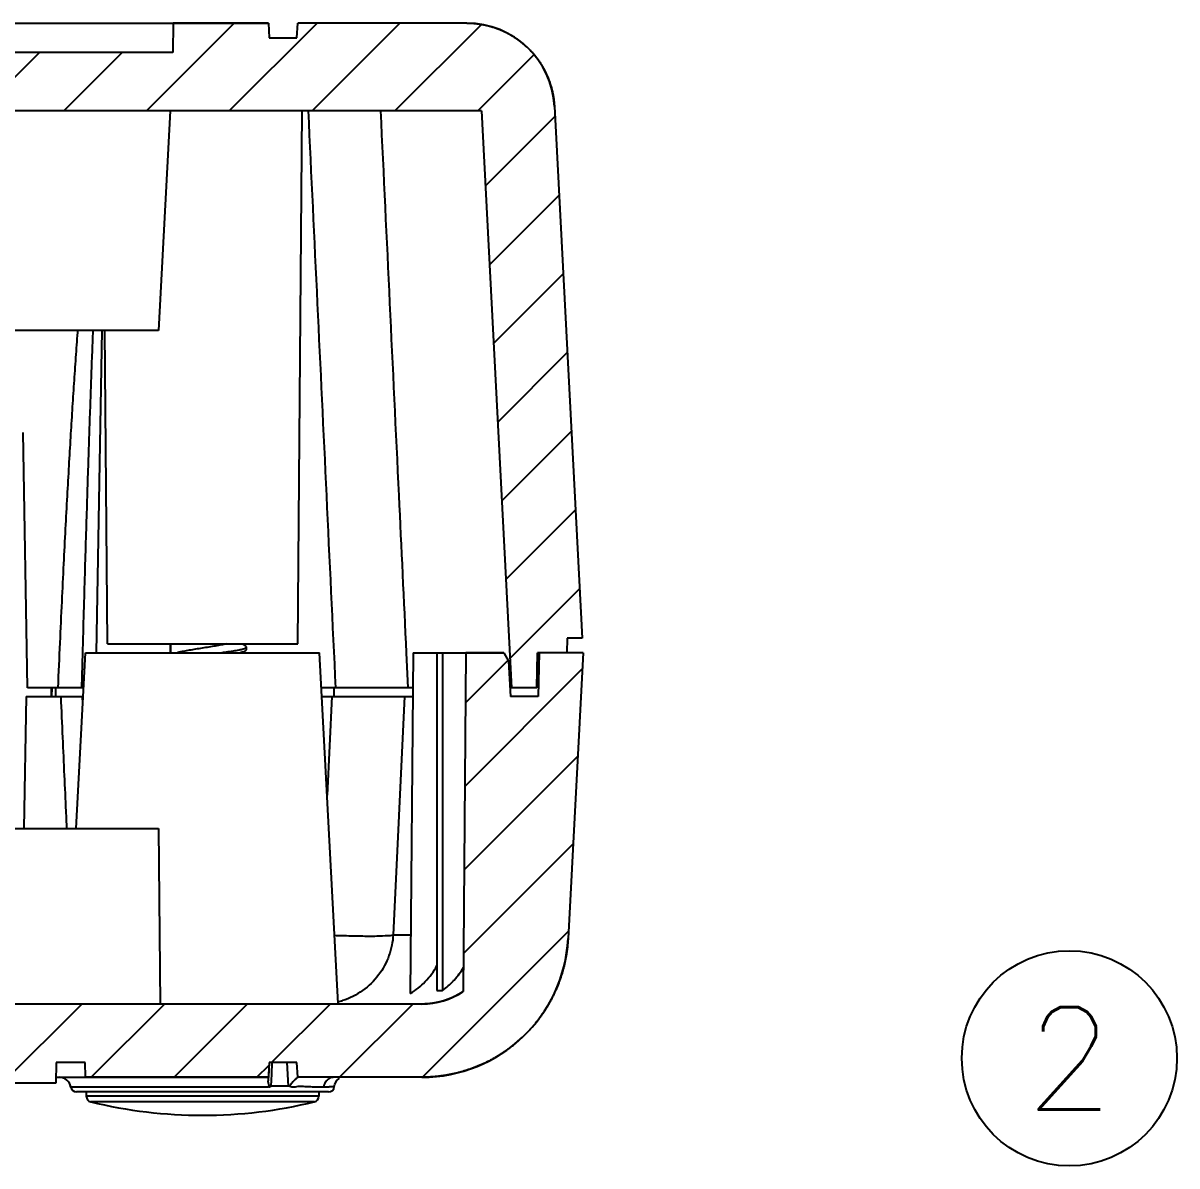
# Model space of a CAD drawing. Header units: millimetres. Extents: x 4625 to 5204, y 1432 to 1835.
# Drawn here: x 4749.71 to 4789.13, y 1523.35 to 1562.38 of the extents above; entities that cross this region are included whole.
import ezdxf
from ezdxf.enums import TextEntityAlignment as Align

# ---------------------------------------------------------------- set-up
doc = ezdxf.new("R2010")
doc.units = ezdxf.units.MM
doc.styles.add('TXT', font='txt.shx', dxfattribs={"bigfont": 'gbcbig.shx'})
pattern_1 = [(45, (3879.0956, 1244.5771), (-1.4142136, 1.4142136), [])]

msp = doc.modelspace()

# ---------------------------------------------------------------- hatches: boundary and pattern name
at = {"linetype": 'Continuous'}
h = msp.add_hatch(dxfattribs=at)
h.set_pattern_fill('DEFAULT__2', color=5, scale=2, angle=45, style=0, pattern_type=0)
h.set_pattern_definition(pattern_1)
edge = h.paths.add_edge_path()
edge.add_line((4662.392, 1540.878), (4661.389, 1540.878))
edge.add_line((4661.389, 1540.878), (4661.383, 1541.378))
edge.add_line((4661.383, 1541.378), (4660.865, 1541.378))
edge.add_line((4661.817, 1559.535), (4660.865, 1541.378))
edge.add_spline(control_points=[(4664.813, 1562.378), (4663.127, 1562.378), (4661.905, 1561.218), (4661.817, 1559.535)], knot_values=[0, 0, 0, 0, 1, 1, 1, 1], weights=[1, 0.816916, 0.816916, 1], degree=3, periodic=0)
edge.add_line((4670.589, 1562.378), (4664.813, 1562.378))
edge.add_line((4670.589, 1562.378), (4670.615, 1561.878))
edge.add_line((4670.615, 1561.878), (4671.563, 1561.878))
edge.add_line((4671.563, 1561.878), (4671.589, 1562.378))
edge.add_line((4674.839, 1562.378), (4671.589, 1562.378))
edge.add_line((4674.839, 1562.378), (4674.856, 1561.378))
edge.add_line((4754.821, 1561.378), (4674.856, 1561.378))
edge.add_line((4754.839, 1562.378), (4754.821, 1561.378))
edge.add_line((4758.089, 1562.378), (4754.839, 1562.378))
edge.add_line((4758.089, 1562.378), (4758.115, 1561.878))
edge.add_line((4758.115, 1561.878), (4759.063, 1561.878))
edge.add_line((4759.063, 1561.878), (4759.089, 1562.378))
edge.add_line((4764.865, 1562.378), (4759.089, 1562.378))
edge.add_spline(control_points=[(4764.865, 1562.378), (4766.55, 1562.378), (4767.773, 1561.218), (4767.861, 1559.535)], knot_values=[0, 0, 0, 0, 1, 1, 1, 1], weights=[1, 0.816916, 0.816916, 1], degree=3, periodic=0)
edge.add_line((4767.861, 1559.535), (4768.813, 1541.378))
edge.add_line((4768.813, 1541.378), (4768.295, 1541.378))
edge.add_line((4768.295, 1541.378), (4768.289, 1540.878))
edge.add_line((4768.289, 1540.878), (4767.285, 1540.878))
edge.add_line((4767.264, 1539.678), (4767.285, 1540.878))
edge.add_line((4767.264, 1539.678), (4766.398, 1539.678))
edge.add_line((4765.366, 1559.378), (4766.398, 1539.678))
edge.add_line((4765.366, 1559.378), (4664.312, 1559.378))
edge.add_line((4664.312, 1559.378), (4663.279, 1539.678))
edge.add_line((4663.279, 1539.678), (4662.413, 1539.678))
edge.add_line((4662.413, 1539.678), (4662.392, 1540.878))
h = msp.add_hatch(dxfattribs=at)
h.set_pattern_fill('B', color=5, scale=2, angle=45, style=0, pattern_type=0)
h.set_pattern_definition(pattern_1)
edge = h.paths.add_edge_path()
edge.add_line((4664.839, 1540.878), (4663.55, 1540.878))
edge.add_line((4664.839, 1540.878), (4664.94, 1529.31))
edge.add_spline(control_points=[(4664.94, 1529.31), (4665.357, 1529.026), (4665.839, 1528.878), (4666.344, 1528.878)], knot_values=[0, 0, 0, 0, 1, 1, 1, 1], weights=[1, 0.970596, 0.970596, 1], degree=3, periodic=0)
edge.add_line((4763.334, 1528.878), (4666.344, 1528.878))
edge.add_spline(control_points=[(4764.738, 1529.31), (4764.321, 1529.026), (4763.838, 1528.878), (4763.334, 1528.878)], knot_values=[0, 0, 0, 0, 1, 1, 1, 1], weights=[1, 0.970596, 0.970596, 1], degree=3, periodic=0)
edge.add_line((4764.839, 1540.878), (4764.738, 1529.31))
edge.add_line((4766.128, 1540.878), (4764.839, 1540.878))
edge.add_line((4766.128, 1540.878), (4766.293, 1540.593))
edge.add_line((4766.293, 1540.593), (4766.357, 1539.378))
edge.add_line((4767.309, 1539.378), (4766.357, 1539.378))
edge.add_line((4767.335, 1540.878), (4767.309, 1539.378))
edge.add_line((4768.839, 1540.878), (4767.335, 1540.878))
edge.add_line((4768.839, 1540.878), (4768.327, 1531.117))
edge.add_spline(control_points=[(4768.327, 1531.117), (4768.18, 1528.312), (4766.143, 1526.378), (4763.334, 1526.378)], knot_values=[0, 0, 0, 0, 1, 1, 1, 1], weights=[1, 0.816916, 0.816916, 1], degree=3, periodic=0)
edge.add_line((4763.334, 1526.378), (4759.089, 1526.378))
edge.add_line((4759.089, 1526.378), (4759.063, 1526.878))
edge.add_line((4759.063, 1526.878), (4758.115, 1526.878))
edge.add_line((4758.115, 1526.878), (4758.089, 1526.378))
edge.add_line((4758.089, 1526.378), (4751.839, 1526.378))
edge.add_line((4751.839, 1526.378), (4751.83, 1526.878))
edge.add_line((4751.83, 1526.878), (4750.839, 1526.878))
edge.add_line((4750.839, 1526.878), (4750.827, 1526.178))
edge.add_line((4750.827, 1526.178), (4727.339, 1526.178))
edge.add_line((4727.335, 1526.378), (4727.339, 1526.178))
edge.add_line((4727.335, 1526.378), (4702.342, 1526.378))
edge.add_line((4702.342, 1526.378), (4702.339, 1526.178))
edge.add_line((4702.339, 1526.178), (4678.851, 1526.178))
edge.add_line((4678.839, 1526.878), (4678.851, 1526.178))
edge.add_line((4678.839, 1526.878), (4677.848, 1526.878))
edge.add_line((4677.839, 1526.378), (4677.848, 1526.878))
edge.add_line((4677.839, 1526.378), (4671.589, 1526.378))
edge.add_line((4671.563, 1526.878), (4671.589, 1526.378))
edge.add_line((4670.615, 1526.878), (4671.563, 1526.878))
edge.add_line((4670.589, 1526.378), (4670.615, 1526.878))
edge.add_line((4670.589, 1526.378), (4666.344, 1526.378))
edge.add_spline(control_points=[(4661.35, 1531.117), (4661.497, 1528.312), (4663.535, 1526.378), (4666.344, 1526.378)], knot_values=[0, 0, 0, 0, 1, 1, 1, 1], weights=[1, 0.816916, 0.816916, 1], degree=3, periodic=0)
edge.add_line((4660.839, 1540.878), (4661.35, 1531.117))
edge.add_line((4662.342, 1540.878), (4660.839, 1540.878))
edge.add_line((4662.342, 1540.878), (4662.368, 1539.378))
edge.add_line((4663.321, 1539.378), (4662.368, 1539.378))
edge.add_line((4663.385, 1540.593), (4663.321, 1539.378))
edge.add_line((4663.385, 1540.593), (4663.55, 1540.878))

# ---------------------------------------------------------------- linework, layer by layer
at = {"color": 7, "linetype": 'Continuous'}
for p, q in [((4671.589, 1562.378), (4758.089, 1562.378)), ((4754.839, 1562.378), (4754.821, 1561.378)), ((4754.839, 1562.378), (4754.821, 1561.378)), ((4758.089, 1562.378), (4754.839, 1562.378)), ((4758.089, 1562.378), (4758.115, 1561.878)), ((4758.089, 1562.378), (4758.115, 1561.878)), ((4759.063, 1561.878), (4759.089, 1562.378)), ((4759.063, 1561.878), (4759.089, 1562.378)), ((4764.865, 1562.378), (4759.089, 1562.378)), ((4764.865, 1562.378), (4759.089, 1562.378)), ((4758.115, 1561.878), (4759.063, 1561.878)), ((4758.115, 1561.878), (4759.063, 1561.878)), ((4754.821, 1561.378), (4674.856, 1561.378)), ((4754.821, 1561.378), (4674.856, 1561.378)), ((4765.366, 1559.378), (4664.312, 1559.378)), ((4765.366, 1559.378), (4664.312, 1559.378)), ((4754.732, 1559.378), (4754.339, 1551.878)), ((4759.089, 1541.178), (4759.248, 1559.378)), ((4765.366, 1559.378), (4766.398, 1539.678)), ((4765.366, 1559.378), (4766.398, 1539.678)), ((4767.861, 1559.535), (4768.813, 1541.378)), ((4767.861, 1559.535), (4768.813, 1541.378)), ((4754.339, 1551.878), (4749.339, 1551.878)), ((4752.401, 1551.878), (4752.209, 1540.878)), ((4752.589, 1541.178), (4752.495, 1551.878)), ((4749.86, 1539.678), (4749.707, 1548.396)), ((4752.589, 1541.178), (4759.089, 1541.178)), ((4754.739, 1540.878), (4754.739, 1541.178)), ((4754.739, 1541.178), (4754.739, 1540.878)), ((4757.309, 1541.113), (4757.199, 1541.178)), ((4757.339, 1541.078), (4757.309, 1541.113)), ((4757.339, 1540.978), (4757.339, 1541.078)), ((4768.295, 1541.378), (4768.289, 1540.878)), ((4768.295, 1541.378), (4768.289, 1540.878)), ((4768.813, 1541.378), (4768.295, 1541.378)), ((4768.813, 1541.378), (4768.295, 1541.378)), ((4751.524, 1534.878), (4751.839, 1540.878)), ((4751.736, 1540.881), (4751.704, 1539.678)), ((4751.839, 1540.878), (4759.839, 1540.878)), ((4757.199, 1540.878), (4757.309, 1540.943)), ((4757.309, 1540.943), (4757.339, 1540.978)), ((4760.467, 1528.898), (4759.839, 1540.878)), ((4762.866, 1539.678), (4762.81, 1540.867)), ((4763.039, 1540.878), (4762.937, 1529.237)), ((4763.039, 1540.878), (4766.128, 1540.878)), ((4763.839, 1540.878), (4763.839, 1529.34)), ((4764.032, 1540.878), (4764.032, 1529.339)), ((4764.839, 1540.878), (4764.738, 1529.31)), ((4764.839, 1540.878), (4764.738, 1529.31)), ((4766.128, 1540.878), (4764.839, 1540.878)), ((4766.128, 1540.878), (4766.293, 1540.593)), ((4766.128, 1540.878), (4766.293, 1540.593)), ((4767.285, 1540.878), (4767.264, 1539.678)), ((4767.264, 1539.678), (4767.285, 1540.878)), ((4768.839, 1540.878), (4767.285, 1540.878)), ((4768.289, 1540.878), (4767.285, 1540.878)), ((4767.335, 1540.878), (4767.309, 1539.378)), ((4767.335, 1540.878), (4767.309, 1539.378)), ((4768.839, 1540.878), (4767.335, 1540.878)), ((4768.839, 1540.878), (4768.327, 1531.117)), ((4768.839, 1540.878), (4768.327, 1531.117)), ((4766.293, 1540.593), (4766.357, 1539.378)), ((4766.293, 1540.593), (4766.357, 1539.378)), ((4751.776, 1539.678), (4749.86, 1539.678)), ((4750.674, 1539.378), (4750.679, 1539.678)), ((4750.695, 1539.378), (4750.7, 1539.678)), ((4750.818, 1539.68), (4750.813, 1539.378)), ((4760.382, 1539.678), (4759.902, 1539.678)), ((4760.325, 1539.678), (4760.325, 1539.378)), ((4763.028, 1539.678), (4760.386, 1539.678)), ((4767.264, 1539.678), (4766.341, 1539.678)), ((4767.264, 1539.678), (4766.398, 1539.678)), ((4749.812, 1539.378), (4749.734, 1534.878)), ((4749.812, 1539.378), (4751.76, 1539.378)), ((4751.747, 1539.129), (4751.741, 1539.378)), ((4759.917, 1539.378), (4763.026, 1539.378)), ((4760.254, 1539.378), (4760.094, 1536.014)), ((4762.738, 1539.378), (4762.352, 1531.247)), ((4767.309, 1539.378), (4766.357, 1539.378)), ((4767.309, 1539.378), (4766.357, 1539.378)), ((4749.339, 1534.878), (4754.339, 1534.878)), ((4754.339, 1534.878), (4754.391, 1528.878)), ((4762.352, 1531.247), (4762.955, 1531.247)), ((4763.334, 1528.878), (4666.344, 1528.878)), ((4763.334, 1528.878), (4666.344, 1528.878)), ((4750.839, 1526.878), (4750.827, 1526.178)), ((4750.839, 1526.878), (4750.827, 1526.178)), ((4751.83, 1526.878), (4750.839, 1526.878)), ((4751.83, 1526.878), (4750.839, 1526.878)), ((4751.839, 1526.378), (4751.83, 1526.878)), ((4751.839, 1526.378), (4751.83, 1526.878)), ((4758.115, 1526.878), (4758.082, 1526.255)), ((4758.115, 1526.878), (4758.089, 1526.378)), ((4759.063, 1526.878), (4758.115, 1526.878)), ((4759.063, 1526.878), (4758.115, 1526.878)), ((4758.21, 1526.878), (4758.19, 1526.481)), ((4758.774, 1526.075), (4758.734, 1526.878)), ((4759.089, 1526.378), (4759.063, 1526.878)), ((4759.089, 1526.378), (4759.063, 1526.878)), ((4758.19, 1526.481), (4758.17, 1526.075)), ((4750.827, 1526.178), (4678.851, 1526.178)), ((4750.827, 1526.178), (4727.339, 1526.178)), ((4750.83, 1526.378), (4758.089, 1526.378)), ((4758.071, 1526.045), (4751.338, 1526.045)), ((4758.089, 1526.378), (4751.839, 1526.378)), ((4758.071, 1526.045), (4758.073, 1526.075)), ((4758.774, 1526.075), (4758.17, 1526.075)), ((4763.334, 1526.378), (4759.089, 1526.378)), ((4763.334, 1526.378), (4759.089, 1526.378)), ((4760.142, 1525.878), (4751.535, 1525.878)), ((4751.865, 1525.878), (4751.868, 1525.732)), ((4751.865, 1525.878), (4751.868, 1525.732)), ((4759.81, 1525.732), (4751.868, 1525.732)), ((4759.813, 1525.878), (4759.81, 1525.732)), ((4759.813, 1525.878), (4759.81, 1525.732)), ((4759.658, 1525.541), (4752.02, 1525.541))]:
    msp.add_line(p, q, dxfattribs=at)
msp.add_lwpolyline([(4760.341, 1526.055), (4760.361, 1526.142), (4760.43, 1526.264), (4760.519, 1526.343)], dxfattribs=at)
at = {"color": 4}
msp.add_circle((4785.454, 1527.026), 3.675, dxfattribs=at)
at = {"color": 7, "linetype": 'Continuous'}
for centre, radius, start, end in [((4764.865, 1559.378), 3, 3, 90), ((4763.334, 1531.378), 5, 270, 357), ((4761.651, 1531.38), 2.499, 315.9977, 331.5558), ((4762.585, 1531.38), 2.502, 317.9622, 329.8793), ((4761.647, 1531.385), 2.506, 301.006, 315.9981), ((4762.582, 1531.385), 2.507, 305.3445, 316.9725), ((4762.593, 1531.374), 2.491, 316.9766, 317.954), ((4763.334, 1531.378), 2.5, 270, 304.1604), ((4763.939, 1531.705), 2.367, 267.5712, 272.2506), ((4759.87, 1531.351), 2.472, 283.817, 287.6889), ((4750.944, 1525.978), 0.4, 9.5941, 90), ((4751.535, 1526.078), 0.2, 189.5941, 270), ((4760.142, 1526.078), 0.2, 270, 353.4129), ((4752.068, 1525.735), 0.2, 181, 256.1829), ((4759.61, 1525.735), 0.2, 283.8171, 359), ((4755.839, 1541.07), 15.991, 256.1829, 283.8171)]:
    msp.add_arc(centre, radius, start, end, dxfattribs=at)
for points, start_tangent, end_tangent in [([(4764.865, 1562.378), (4764.898, 1562.378), (4764.93, 1562.378), (4764.963, 1562.377), (4764.995, 1562.376), (4765.028, 1562.374), (4765.061, 1562.372), (4765.094, 1562.37), (4765.127, 1562.367), (4765.161, 1562.364), (4765.194, 1562.36), (4765.227, 1562.356), (4765.261, 1562.352), (4765.294, 1562.347), (4765.328, 1562.342), (4765.362, 1562.337), (4765.396, 1562.331), (4765.429, 1562.325), (4765.463, 1562.318), (4765.497, 1562.311), (4765.531, 1562.304), (4765.565, 1562.296), (4765.599, 1562.287), (4765.633, 1562.278), (4765.667, 1562.269), (4765.701, 1562.26), (4765.735, 1562.25), (4765.769, 1562.239), (4765.802, 1562.228), (4765.836, 1562.217), (4765.87, 1562.205), (4765.904, 1562.193), (4765.937, 1562.18), (4765.971, 1562.167), (4766.004, 1562.154), (4766.038, 1562.14), (4766.071, 1562.125), (4766.104, 1562.111), (4766.137, 1562.095), (4766.17, 1562.08), (4766.203, 1562.064), (4766.236, 1562.047), (4766.268, 1562.03), (4766.301, 1562.013), (4766.333, 1561.995), (4766.365, 1561.977), (4766.397, 1561.958), (4766.428, 1561.939), (4766.46, 1561.919), (4766.491, 1561.9), (4766.522, 1561.879), (4766.553, 1561.859), (4766.584, 1561.837), (4766.614, 1561.816), (4766.644, 1561.794), (4766.674, 1561.772), (4766.704, 1561.749), (4766.733, 1561.726), (4766.762, 1561.703), (4766.791, 1561.679), (4766.819, 1561.655), (4766.847, 1561.63), (4766.875, 1561.605), (4766.903, 1561.58), (4766.93, 1561.554), (4766.957, 1561.529), (4766.984, 1561.502), (4767.01, 1561.476), (4767.036, 1561.449), (4767.062, 1561.422), (4767.087, 1561.394), (4767.112, 1561.366), (4767.137, 1561.338), (4767.161, 1561.31), (4767.185, 1561.281), (4767.208, 1561.252), (4767.231, 1561.223), (4767.254, 1561.194), (4767.276, 1561.164), (4767.298, 1561.134), (4767.319, 1561.104), (4767.341, 1561.073), (4767.361, 1561.043), (4767.381, 1561.012), (4767.401, 1560.981), (4767.421, 1560.95), (4767.44, 1560.918), (4767.459, 1560.887), (4767.477, 1560.855), (4767.495, 1560.823), (4767.512, 1560.791), (4767.529, 1560.759), (4767.545, 1560.726), (4767.561, 1560.694), (4767.577, 1560.661), (4767.592, 1560.628), (4767.607, 1560.596), (4767.622, 1560.563), (4767.636, 1560.53), (4767.649, 1560.497), (4767.662, 1560.463), (4767.675, 1560.43), (4767.687, 1560.397), (4767.699, 1560.364), (4767.71, 1560.33), (4767.721, 1560.297), (4767.732, 1560.263), (4767.742, 1560.23), (4767.752, 1560.196), (4767.761, 1560.163), (4767.77, 1560.129), (4767.778, 1560.096), (4767.786, 1560.063), (4767.794, 1560.029), (4767.801, 1559.996), (4767.808, 1559.962), (4767.814, 1559.929), (4767.82, 1559.896), (4767.826, 1559.863), (4767.831, 1559.83), (4767.836, 1559.797), (4767.84, 1559.764), (4767.844, 1559.731), (4767.848, 1559.698), (4767.851, 1559.665), (4767.854, 1559.633), (4767.857, 1559.6), (4767.859, 1559.568), (4767.861, 1559.535)], (1, 0), (0.052336, -0.99863)), ([(4759.446, 1559.378), (4759.758, 1552.806), (4760.07, 1546.242), (4760.382, 1539.678)], (0.047469, -0.998873), (0.047407, -0.998876)), ([(4762.81, 1540.867), (4762.554, 1546.25), (4762.242, 1552.817), (4761.931, 1559.378)], (-0.047395, 0.998876), (-0.047453, 0.998873)), ([(4751.569, 1551.878), (4751.564, 1551.814), (4751.502, 1550.959), (4751.441, 1550.067), (4751.383, 1549.159), (4751.325, 1548.233), (4751.269, 1547.266), (4751.21, 1546.229), (4751.15, 1545.109), (4751.089, 1543.909), (4751.027, 1542.62), (4750.962, 1541.217), (4750.894, 1539.678)], (-0.074559, -0.997217), (-0.042764, -0.999085)), ([(4752.09, 1551.878), (4752.087, 1551.786), (4752.054, 1550.932), (4752.022, 1550.042), (4751.99, 1549.135), (4751.958, 1548.21), (4751.926, 1547.246), (4751.893, 1546.211), (4751.859, 1545.094), (4751.823, 1543.897), (4751.785, 1542.611), (4751.746, 1541.212), (4751.736, 1540.881)], (-0.039003, -0.999239), (-0.027648, -0.999618)), ([(4756.641, 1541.177), (4756.57, 1541.161), (4756.382, 1541.125), (4756.168, 1541.087), (4755.94, 1541.05), (4755.713, 1541.014), (4755.491, 1540.978), (4755.281, 1540.941), (4755.096, 1540.904), (4754.987, 1540.879)], (-0.974273, -0.225369), (-0.969358, -0.24565)), ([(4756.459, 1540.878), (4756.656, 1540.904), (4756.893, 1540.94), (4757.086, 1540.975), (4757.228, 1541.011), (4757.313, 1541.046), (4757.338, 1541.078)], (0.991953, 0.12661), (0.138668, 0.990339)), ([(4757.099, 1540.878), (4757.228, 1540.911), (4757.309, 1540.943)], (0.973652, 0.228041), (0.808946, 0.587883)), ([(4751.205, 1534.878), (4751.179, 1535.461), (4751.124, 1536.685), (4751.067, 1537.98), (4751.004, 1539.378)], (-0.04502, 0.998986), (-0.04469, 0.999001)), ([(4760.345, 1531.227), (4760.591, 1531.219), (4761.253, 1531.204), (4761.795, 1531.204), (4762.173, 1531.219), (4762.352, 1531.247)], (0.99931, -0.037131), (0.904713, 0.426022)), ([(4762.352, 1531.247), (4762.209, 1530.534), (4761.853, 1529.872), (4761.307, 1529.339), (4760.621, 1528.996)], (-0.052084, -0.998643), (-0.952697, -0.30392)), ([(4768.327, 1531.117), (4768.324, 1531.063), (4768.32, 1531.009), (4768.316, 1530.955), (4768.311, 1530.9), (4768.306, 1530.846), (4768.3, 1530.791), (4768.293, 1530.736), (4768.285, 1530.681), (4768.277, 1530.626), (4768.269, 1530.571), (4768.259, 1530.516), (4768.249, 1530.46), (4768.238, 1530.405), (4768.227, 1530.349), (4768.215, 1530.294), (4768.202, 1530.238), (4768.189, 1530.182), (4768.175, 1530.126), (4768.16, 1530.071), (4768.145, 1530.015), (4768.129, 1529.959), (4768.112, 1529.903), (4768.094, 1529.848), (4768.076, 1529.792), (4768.057, 1529.736), (4768.037, 1529.681), (4768.017, 1529.625), (4767.996, 1529.57), (4767.974, 1529.515), (4767.951, 1529.46), (4767.928, 1529.405), (4767.904, 1529.35), (4767.879, 1529.295), (4767.854, 1529.24), (4767.828, 1529.186), (4767.801, 1529.132), (4767.774, 1529.078), (4767.745, 1529.024), (4767.716, 1528.971), (4767.687, 1528.918), (4767.656, 1528.865), (4767.625, 1528.812), (4767.594, 1528.76), (4767.561, 1528.708), (4767.528, 1528.656), (4767.494, 1528.604), (4767.46, 1528.553), (4767.424, 1528.503), (4767.389, 1528.452), (4767.352, 1528.402), (4767.315, 1528.353), (4767.277, 1528.304), (4767.239, 1528.255), (4767.2, 1528.207), (4767.16, 1528.159), (4767.12, 1528.112), (4767.079, 1528.065), (4767.037, 1528.019), (4766.995, 1527.973), (4766.952, 1527.928), (4766.909, 1527.883), (4766.865, 1527.838), (4766.821, 1527.795), (4766.776, 1527.751), (4766.73, 1527.709), (4766.684, 1527.667), (4766.638, 1527.625), (4766.591, 1527.584), (4766.543, 1527.544), (4766.495, 1527.504), (4766.447, 1527.465), (4766.398, 1527.427), (4766.349, 1527.389), (4766.299, 1527.352), (4766.249, 1527.316), (4766.198, 1527.28), (4766.147, 1527.245), (4766.096, 1527.21), (4766.044, 1527.176), (4765.992, 1527.143), (4765.939, 1527.111), (4765.887, 1527.079), (4765.833, 1527.048), (4765.78, 1527.017), (4765.726, 1526.988), (4765.672, 1526.959), (4765.618, 1526.931), (4765.564, 1526.903), (4765.509, 1526.876), (4765.454, 1526.85), (4765.399, 1526.825), (4765.344, 1526.8), (4765.288, 1526.776), (4765.233, 1526.753), (4765.177, 1526.73), (4765.121, 1526.708), (4765.065, 1526.687), (4765.009, 1526.667), (4764.952, 1526.647), (4764.896, 1526.629), (4764.84, 1526.61), (4764.783, 1526.593), (4764.727, 1526.576), (4764.67, 1526.56), (4764.614, 1526.545), (4764.557, 1526.53), (4764.5, 1526.516), (4764.444, 1526.503), (4764.387, 1526.491), (4764.331, 1526.479), (4764.275, 1526.468), (4764.218, 1526.457), (4764.162, 1526.447), (4764.106, 1526.438), (4764.05, 1526.43), (4763.994, 1526.422), (4763.938, 1526.415), (4763.882, 1526.408), (4763.826, 1526.403), (4763.771, 1526.397), (4763.716, 1526.393), (4763.661, 1526.389), (4763.606, 1526.386), (4763.551, 1526.383), (4763.496, 1526.381), (4763.442, 1526.38), (4763.388, 1526.379), (4763.334, 1526.378)], (-0.052336, -0.99863), (-1, 0)), ([(4764.738, 1529.31), (4764.719, 1529.297), (4764.7, 1529.284), (4764.68, 1529.272), (4764.661, 1529.259), (4764.641, 1529.247), (4764.621, 1529.235), (4764.602, 1529.223), (4764.582, 1529.212), (4764.561, 1529.2), (4764.541, 1529.189), (4764.521, 1529.178), (4764.5, 1529.167), (4764.48, 1529.156), (4764.459, 1529.146), (4764.438, 1529.135), (4764.417, 1529.125), (4764.396, 1529.115), (4764.375, 1529.105), (4764.353, 1529.096), (4764.332, 1529.086), (4764.311, 1529.077), (4764.289, 1529.068), (4764.267, 1529.059), (4764.246, 1529.05), (4764.224, 1529.042), (4764.202, 1529.034), (4764.18, 1529.026), (4764.158, 1529.018), (4764.135, 1529.01), (4764.113, 1529.003), (4764.091, 1528.996), (4764.068, 1528.989), (4764.046, 1528.982), (4764.023, 1528.975), (4764.001, 1528.969), (4763.978, 1528.963), (4763.956, 1528.957), (4763.933, 1528.951), (4763.91, 1528.946), (4763.887, 1528.94), (4763.864, 1528.935), (4763.841, 1528.93), (4763.818, 1528.926), (4763.795, 1528.921), (4763.772, 1528.917), (4763.749, 1528.913), (4763.726, 1528.909), (4763.703, 1528.906), (4763.68, 1528.902), (4763.657, 1528.899), (4763.634, 1528.896), (4763.611, 1528.894), (4763.588, 1528.891), (4763.565, 1528.889), (4763.542, 1528.887), (4763.518, 1528.885), (4763.495, 1528.884), (4763.472, 1528.882), (4763.449, 1528.881), (4763.426, 1528.88), (4763.403, 1528.879), (4763.38, 1528.879), (4763.357, 1528.878), (4763.334, 1528.878)], (-0.827469, -0.561511), (-1, 0)), ([(4758.169, 1526.067), (4758.133, 1526.045), (4758.101, 1526.045), (4758.073, 1526.075)], (-0.745562, -0.666436), (-0.527244, 0.849714)), ([(4758.169, 1526.058), (4758.146, 1526.069), (4758.128, 1526.092), (4758.113, 1526.12), (4758.101, 1526.15), (4758.091, 1526.183), (4758.084, 1526.218), (4758.082, 1526.255)], (-1, 0), (0.052336, 0.99863)), ([(4759.094, 1526.066), (4759.002, 1526.045), (4758.887, 1526.045), (4758.759, 1526.073)], (-0.931461, -0.363841), (-1, -0.000092)), ([(4759.089, 1526.375), (4759.051, 1526.34), (4759.013, 1526.307), (4758.969, 1526.266), (4758.924, 1526.218), (4758.877, 1526.163), (4758.83, 1526.104), (4758.772, 1526.069)], (0.052336, -0.99863), (-0.945049, -0.326929)), ([(4759.974, 1526.045), (4759.598, 1526.045), (4759.094, 1526.066)], (-1, 0), (-1, -0.00002)), ([(4760.336, 1526.378), (4760.17, 1526.335), (4760.04, 1526.216), (4759.974, 1526.045)], (-1, 0), (-0.153456, -0.988155)), ([(4760.141, 1526.044), (4759.974, 1526.045)], (-0.998375, -0.056988), (-1, -0.000027)), ([(4760.341, 1526.055), (4760.3, 1526.052), (4760.177, 1526.047), (4760.141, 1526.044)], (-0.126304, -0.991992), (-0.998375, -0.056988))]:
    msp.add_spline(points, degree=3, dxfattribs=dict(at, start_tangent=start_tangent, end_tangent=end_tangent))

# ---------------------------------------------------------------- texts
at = {"color": 6, "style": 'TXT'}
msp.add_text('2', height=3.5, dxfattribs=at).set_placement((4785.454, 1527.026), align=Align.MIDDLE)

doc.saveas('drawing.dxf')
